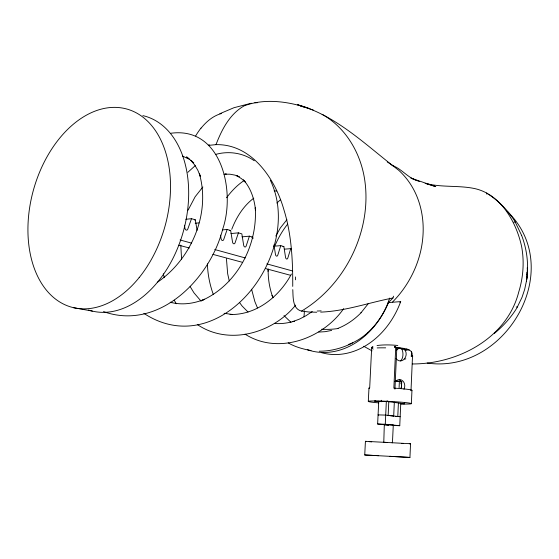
<?xml version="1.0" encoding="UTF-8"?>
<svg xmlns="http://www.w3.org/2000/svg" width="559" height="559" viewBox="0 0 559 559"><rect width="100%" height="100%" fill="white"/><g stroke="black" fill="none" stroke-linecap="round" stroke-linejoin="round"><path stroke-width="0.84" d="M527.123 273.379L527.116 272.135L527.102 274.881M527.116 274.001L527.088 275.489M527.354 272.072L527.333 267.572L527.361 268.942M180.795 245.149L181.591 259.537M526.795 277.956L526.809 276.67L526.788 278.116M527.347 272.526L527.375 269.857M526.417 281.17L524.656 289.45L522.036 297.283L517.382 306.933L516.202 306.982M526.788 278.144L526.753 279.297M527.088 275.552L527.046 276.719M527.333 272.981C528.276 260.298 526.194 247.392 521.673 235.507M526.774 278.641L526.76 279.088M527.319 273.435L527.326 273.072M526.76 279.137L526.452 281.212M527.067 276.174L526.809 278.871M527.312 273.533L527.032 277.11M400.132 403.689L404.43 403.78L404.471 402.955M406.875 348.858L406.826 349.962L395.723 347.649M411.529 351.471L411.326 356.202L412.514 356.027L410.998 390.72M411.375 403.661L411.955 390.42M409.943 457.43L410.537 443.741L365.418 441.31L364.741 454.97L409.943 457.43L389.923 456.319M412.053 355.531C413.967 347.768 399.35 348.215 394.542 347.139L394.584 346.328A20.522 2.047 2.8 0 1 395.709 346.398M392.069 442.77L392.439 442.777L393.284 425.099L384.299 424.637L388.729 424.994M393.291 416.099L393.697 416.057L394.333 402.166M394.934 389.148L396.841 347.488M398.392 403.179L397.791 416.462L395.269 416.392M399.091 387.736L399.392 381.14L395.206 381.112M393.047 425.476L399.755 425.706L400.768 403.235M401.453 387.876L401.739 381.524L399.392 381.14M527.291 273.994L527.249 274.916L527.416 272.631M388.617 425.092L377.639 424.001L378.736 401.194M381.182 401.767L381.252 400.286M383.788 442.323L384.306 424.609M399.755 425.706L385.27 424.26L386.346 401.341M404.43 403.78L387.163 401.509L387.198 400.663M388.149 415.379L388.778 401.914M379.114 401.809L374.963 401.271L375.005 400.44M368.297 401.411L368.982 388.114M304.026 316.869L304.417 310.79M291.484 248.881L290.729 248.65L287.815 258.062A1.963 1.202 85.4 0 1 286.606 259.006A1.963 1.202 85.4 0 1 285.558 257.413L283.874 246.582L280.772 245.639L273.47 246.26M280.772 245.639L277.781 255.156A1.984 1.23 85.2 0 1 276.544 256.106A1.984 1.23 85.2 0 1 275.468 254.485L273.966 244.891M389.679 298.087L387.855 303.223A68.911 55.194 -74.3 0 1 367.878 332.458M252.975 238.581L252.745 237.177L249.405 236.164L246.17 246.002A2.061 1.328 84.6 0 1 244.828 246.966A2.061 1.328 84.6 0 1 243.675 245.275L241.844 233.879L238.42 232.844L230.965 233.564M238.42 232.844L235.087 242.795A2.089 1.363 84.3 0 1 233.718 243.766A2.089 1.363 84.3 0 1 232.53 242.054L230.664 230.504L227.15 229.442L222.461 229.91M227.15 229.442L223.726 239.504A2.117 1.397 84 0 1 222.314 240.482A2.117 1.397 84 0 1 221.098 238.742L220.505 235.087M197.068 230.35L195.322 219.827L191.52 218.674L187.789 229.092A2.201 1.509 83 0 1 186.259 230.098A2.201 1.509 83 0 1 184.945 228.268L184.435 225.221M209.723 145.256L215.991 144.641C221.748 129.688 229.735 113.973 244.234 105.819C264.784 98.091 288.514 101.424 308.827 108.411M231.747 229.351C236.338 217.367 243.396 205.922 253.793 198.159M188.062 210.198L195.14 196.761L202.882 186.972M275.797 236.08L280.345 227.925L286.907 219.694M291.442 274.022C279.465 296.403 256.469 315.22 230.042 314.486L231.608 314.472M368.458 303.425L360.995 312.795L361.463 312.334C354.874 319.189 346.971 324.772 338.125 328.322M226.556 197.732C231.517 191.08 237.365 184.966 244.325 180.396M343.694 308.624C322.606 338.824 277.977 355.203 245.066 334.156M201.065 128.179C206.369 121.582 213.21 115.727 221.539 113.505M295.676 305.074C272.883 333.241 228.729 345.979 197.32 324.52M393.571 296.165A82.089 65.41 -74.1 0 1 392.97 297.968L387.855 303.223M307.604 349.808A79.189 63.09 -74.1 0 0 388.491 302.608L400.705 301.587L399.881 302.447M392.544 302.007C409.153 285.356 420.508 262.199 422.737 238.413C424.4 221.49 421.528 203.923 413.325 188.921C409.502 181.92 404.541 175.533 398.616 170.195C366.746 146.018 337.217 115.909 297.668 104.757L313.354 110.095M187.845 172.305L195.28 165.611M367.906 332.514L366.11 334.086A65.976 52.902 -74.5 0 1 349.724 344.037L348.439 344.47M276.81 203.043L280.639 199.612M157.296 282.351C191.213 259.306 210.939 213.58 199.311 173.507L200.374 176.33L197.788 170.181L194.595 164.835L190.85 160.384L193.756 162.816M312.264 311.524L306.011 315.716L299.484 319.091L292.755 321.635L294.362 321.201C287.899 323.046 281.128 324.08 274.406 323.451M292.783 289.618C293.195 297.095 292.371 308.952 301.546 311.097C332.367 292.63 354.357 260.892 362.574 226.081A103.191 79.664 -71.1 0 0 365.104 182.849C361.827 155.213 346.866 128.221 322.173 114.35M352.729 342.863C342.401 348.138 330.956 351.227 319.329 351.213M219.834 113.701L233.969 107.712L251.326 103.226M393.284 425.099L392.67 425.133M215.508 154.466C228.589 150.706 243.053 152.866 254.233 160.726M224.096 174.422L225.438 174.128M331.676 330.411L325.177 331.676L318.707 332.081M383.446 442.281L387.548 442.442M411.165 390.699L411.354 390.657A21.535 1.342 2.9 0 0 395.206 388.212L393.85 388.128L395.751 346.95L394.542 347.139M392.97 297.968C368.863 302.608 345.427 311.174 320.684 312.118M226.451 173.989L224.795 174.191L229.994 174.205L235.053 175.142L239.077 176.693M185.819 219.303L191.52 218.674M410.537 443.741L409.258 443.769M194.371 219.932L195.322 219.827M195.217 223.265L198.976 222.866M170.809 133.259C221.895 126.32 235.57 191.562 222.762 228.952C210.149 279.011 158.651 331.249 103.534 311.608M229.728 230.594L230.664 230.504M241.991 236.862L249.405 236.164M251.816 237.261L252.745 237.177M513.882 222.161L515.132 222.049L515.615 222.866L521.652 235.444M282.959 246.659L283.874 246.582M284.363 249.174L290.729 248.65M215.991 144.641C251.606 143.845 275.021 178.614 283.79 209.352C291.581 234.235 292.846 260.508 292.734 286.404M404.926 349.983L409.216 349.927M316.743 312.229L308.987 312.013L301.546 311.097M254.82 102.73L257.385 102.737M394.975 381.476L401.739 381.524M374.963 401.271L387.163 401.509M412.325 363.958C457.311 364.091 506.824 338.67 518.71 292.119A86.47 74.78 -69.6 0 0 521.589 246.393C516.285 221.811 500.214 193.372 473.396 188.313C458.017 185.357 442.078 187.44 426.79 183.715M364.741 454.97L378.653 455.704M377.639 424.001L385.27 424.26M387.513 415.568L388.798 415.623M401.551 443.497L403.144 443.566M389.721 415.672L393.697 416.057M371.714 441.862L369.171 441.68M274.141 190.822L276.698 191.017M232.39 314.472L224.075 313.306M400.16 416.728L385.703 415.099L378.08 414.89L378.541 414.946M427.209 363.05C505.643 374.579 566.966 269.033 507.216 211.316M369.233 388.414A21.535 1.342 2.9 0 1 369.688 387.869L371.693 347.279L372.846 347.432L372.888 346.671A20.522 2.047 2.8 0 0 372.301 346.859M365.921 441.4L365.418 441.31M73.341 307.646L92.403 311.111M170.285 302.251C181.654 305.34 193.826 303.712 204.594 299.219L202.61 300.176C237.149 284.475 257.769 245.08 255.253 207.808L255.505 210.128C254.408 199.186 250.879 188.131 243.403 179.851L244.933 181.64M300.882 106.322L304.243 107.021M311.014 350.542C303.125 349.13 295.264 346.985 288.283 342.94M170.25 302.293L171.865 302.719M178.782 245.17L189.34 248.014M212.853 254.352L242.662 262.388M265.371 268.516L290.694 275.342M180.068 239.972L191.437 243.102M214.733 249.524L245.261 257.937M266.86 263.89L292.713 271.01M425.14 183.345L435.761 186.636L410.935 178.104L419.334 181.521M182.548 156.094L189.578 159.357L186.608 156.876L192.569 161.824M239.133 176.707L236.876 175.805L241.369 178.58L245.436 182.234M415.54 180.026C406.798 176.7 401.089 168.483 392.118 165.408M372.077 350.877L363.727 346.259M387.247 161.914L393.913 166.316M143.852 313.333C221.043 364.189 304.872 251.836 270.374 180.319M248.042 312.041L242.131 306.053L239.559 302.573M290.973 322.305L283.979 315.59M201.17 301.28L193.98 292.839L190.123 286.557M174.177 300.183L176.337 303.754M273.092 297.758L272.1 295.376L272.408 296.2C269.431 287.536 267.978 278.368 268.173 269.207M257.468 307.925L254.848 301.553L251.599 289.262M213.363 294.635C209.807 284.776 207.696 274.371 207.424 263.883M163.312 273.77L164.276 277.683M229.274 280.953L227.667 273.749L226.437 258.775M486.756 192.932L486.987 194.315M400.971 383.404A4.444 3.752 -82.2 0 1 400.768 388.47M397.596 381.517A4.444 3.752 -82.2 0 1 398.308 381.517M295.508 279.821A89.314 10.628 -85.5 0 1 295.536 276.943M321.132 310.86A213.734 128.263 -54.1 0 1 317.191 311.028M195.629 135.928A109.648 69.693 83.7 0 1 200.995 128.067M208.318 145.137A93.57 68.715 89.4 0 1 209.695 144.935M378.569 402.857A21.577 1.083 3 0 1 373.44 400.964A21.577 1.083 3 0 1 406.176 402.655A21.577 1.083 3 0 1 401.201 404.024M404.087 349.089A6.54 5.52 -79.3 0 1 404.443 358.892A6.54 5.52 -79.3 0 1 396.065 358.452M396.576 350.297A6.54 5.52 -79.3 0 1 400.223 347.984M395.479 381.476A6.582 5.555 -82.3 0 1 402.773 380.924A6.582 5.555 -82.3 0 1 403.954 389.33M399.517 379.589A7.12 3.78 -89.5 0 1 401.46 384.424M401.425 387.548A7.12 3.78 -89.5 0 1 401.257 388.547M401.418 348.488A7.071 3.759 89.5 0 1 402.906 355.412A7.071 3.759 89.5 0 1 400.293 360.939M377.192 347.915A21.382 1.635 2.2 0 1 385.668 347.845M412.787 356.104A21.046 7.546 12.9 0 1 412.458 356.488M405.848 358.906A21.046 7.546 12.9 0 1 404.541 359.018M373.153 349.096A20.48 3.179 16.6 0 1 372.042 347.901M372.042 347.377A20.48 3.179 16.6 0 1 372.168 347.223M377.039 345.553A21.396 4.332 3.1 0 1 397.819 345.483M411.934 355.51A21.088 6.645 7.8 0 1 411.151 356.16M517.48 306.961A78.379 56.186 -37.1 0 1 494.352 333.409M488.468 194.287A80.244 68.953 60.8 0 1 515.272 221.958M400.705 301.587A78.064 62.692 -74.1 0 1 321.432 352.652M268.006 271.353A79.189 63.09 -74.1 0 1 268.32 269.117M275.049 245.499A79.189 63.09 -74.1 0 1 287.64 224.103M142.859 115.622A100.969 68.051 -74.4 0 1 183.261 231.754A100.969 68.051 -74.4 0 1 88.483 310.007M338.125 328.517A111.66 88.21 -70.5 0 1 321.704 329.216M139.163 277.599A102.856 68.233 -74.4 0 0 130.394 110.186A102.856 68.233 -74.4 0 0 28.104 236.555A102.856 68.233 -74.4 0 0 139.163 277.599"/></g></svg>
